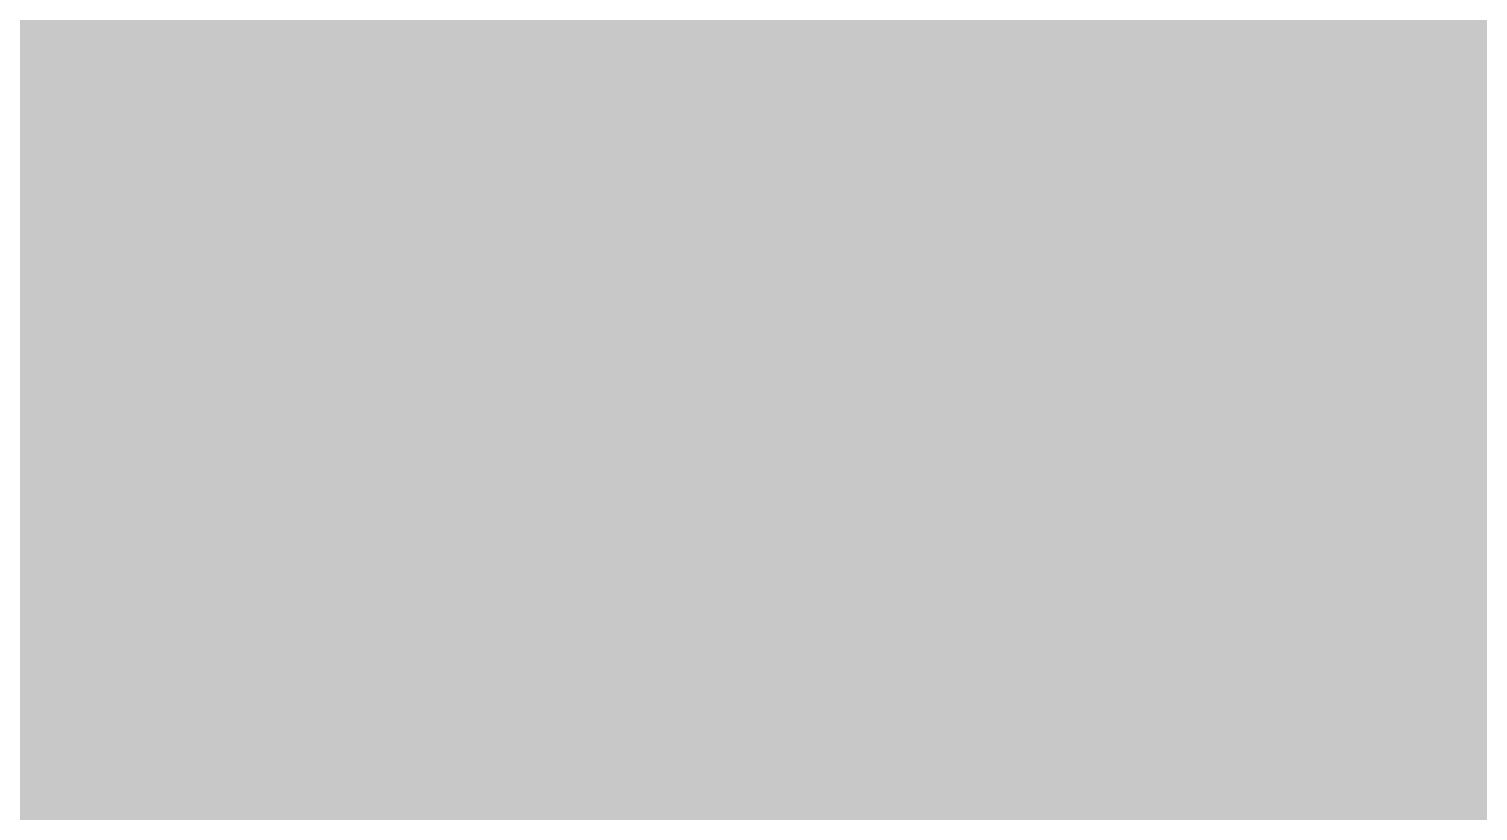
# Model space of a CAD drawing. Header units: millimetres. Extents: x 85 to 447, y 59 to 294.
# Drawn here: x 129.1622676 to 129.1627612, y 69.0025009 to 69.0027675 of the extents above; entities that cross this region are included whole.
import ezdxf

# ---------------------------------------------------------------- set-up
doc = ezdxf.new("R2010")
doc.units = ezdxf.units.MM
doc.layers.add('BG', color=7, linetype='Continuous')

msp = doc.modelspace()

# ---------------------------------------------------------------- hatches: boundary and pattern name
at = {"layer": 'BG', "true_color": 0x5e416d}
msp.add_hatch(color=197, dxfattribs=at).paths.add_polyline_path([(85.36801314, 58.73387359), (245.36791101, 58.73387359), (245.36791101, 278.7338645), (85.36801314, 278.7338645)])
at = {"layer": 'BG', "true_color": 0xf6c315}
msp.add_hatch(color=40, dxfattribs=at).paths.add_polyline_path([(129.15714047, 68.99292654), (129.1572618, 68.99292649), (129.15737909, 68.99292613), (129.1574927, 68.99292516), (129.157603, 68.99292328), (129.15771037, 68.99292016), (129.15781516, 68.99291552), (129.15791775, 68.99290904), (129.1580185, 68.99290041), (129.15811778, 68.99288934), (129.15821595, 68.9928755), (129.1583134, 68.99285861), (129.15841047, 68.99283835), (129.15850755, 68.99281441), (129.15860499, 68.99278649), (129.15870317, 68.99275429), (129.15880245, 68.99271749), (129.1589032, 68.99267579), (129.15900578, 68.99262889), (129.15911058, 68.99257647), (129.15921794, 68.99251823), (129.15932825, 68.99245388), (129.15944186, 68.99238308), (129.15955914, 68.99230556), (129.15968047, 68.99222099), (129.15997013, 68.99287344), (129.16024047, 68.99352549), (129.1604931, 68.99417711), (129.16072966, 68.99482828), (129.16095176, 68.99547895), (129.16116104, 68.9961291), (129.1613591, 68.99677871), (129.16154758, 68.99742773), (129.1617281, 68.99807613), (129.16190228, 68.9987239), (129.16207174, 68.99937099), (129.16223811, 69.00001738), (129.16240301, 69.00066303), (129.16256806, 69.00130791), (129.16273489, 69.001952), (129.16290512, 69.00259527), (129.16308037, 69.00323767), (129.16326227, 69.00387919), (129.16345243, 69.00451979), (129.16365249, 69.00515944), (129.16386406, 69.00579811), (129.16408877, 69.00643577), (129.16432823, 69.00707239), (129.16458408, 69.00770793), (129.16457762, 69.00763736), (129.16455885, 69.00756666), (129.16452869, 69.00749571), (129.16448805, 69.0074244), (129.16443786, 69.0073526), (129.16437903, 69.00728019), (129.16431249, 69.00720704), (129.16423914, 69.00713303), (129.16415992, 69.00705805), (129.16407574, 69.00698196), (129.16398752, 69.00690465), (129.16389617, 69.00682599), (129.16380261, 69.00674586), (129.16370777, 69.00666413), (129.16361257, 69.0065807), (129.16351791, 69.00649542), (129.16342472, 69.00640819), (129.16333393, 69.00631887), (129.16324644, 69.00622735), (129.16316317, 69.0061335), (129.16308505, 69.0060372), (129.163013, 69.00593833), (129.16294792, 69.00583676), (129.16289075, 69.00573238), (129.16269523, 69.00518788), (129.16248859, 69.00464771), (129.1622718, 69.00411139), (129.16204588, 69.00357847), (129.16181181, 69.00304849), (129.16157059, 69.002521), (129.16132321, 69.00199552), (129.16107068, 69.0014716), (129.16081398, 69.00094879), (129.16055411, 69.00042662), (129.16029206, 68.99990464), (129.16002884, 68.99938238), (129.15976543, 68.99885938), (129.15950284, 68.99833519), (129.15924205, 68.99780935), (129.15898406, 68.99728139), (129.15872987, 68.99675086), (129.15848048, 68.9962173), (129.15823687, 68.99568025), (129.15800004, 68.99513924), (129.15777099, 68.99459383), (129.15755072, 68.99404355), (129.15734021, 68.99348794)])

doc.saveas('drawing.dxf')
